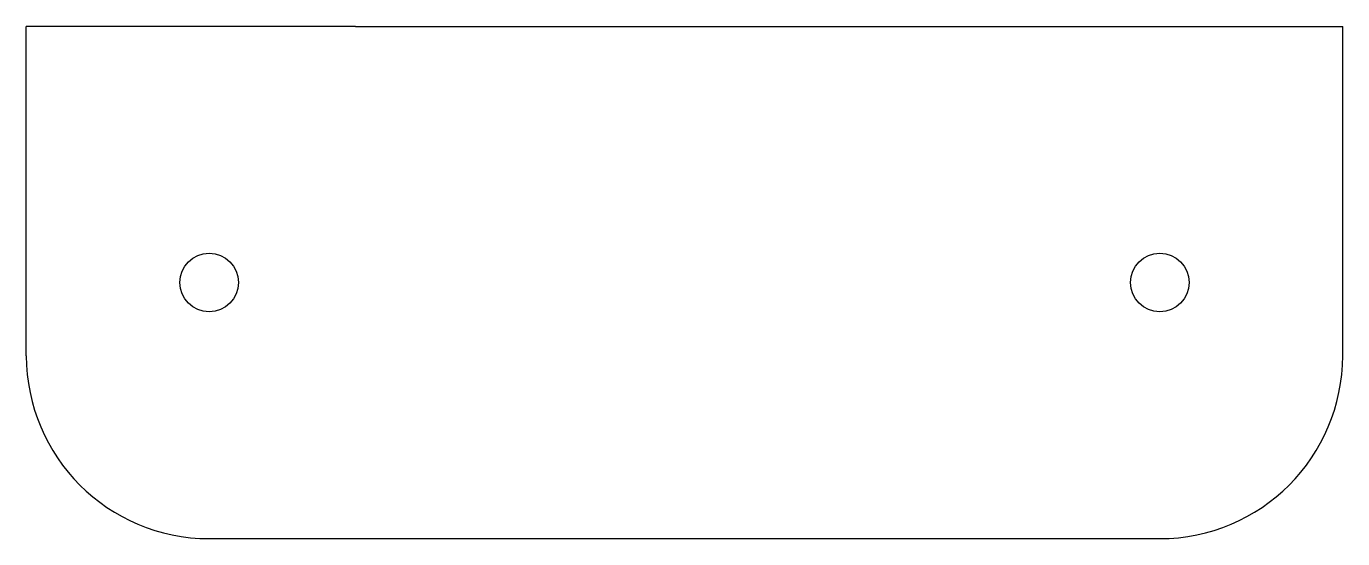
# Model space of a CAD drawing. Header units: millimetres. Extents: x -18 to 18, y -110 to 202.
# Drawn here: x -18 to 18, y 111 to 125 of the extents above; entities outside this region: 3.
import ezdxf

# ---------------------------------------------------------------- set-up
doc = ezdxf.new("R2010")
doc.units = ezdxf.units.MM
doc.layers.get('0').update_dxf_attribs({"linetype": 'CONTINUOUS'})

msp = doc.modelspace()

# ---------------------------------------------------------------- linework, layer by layer
for p, q in [((-18, 116), (-18, 125)), ((-9, 125), (-18, 125)), ((-9, 125), (9, 125)), ((9, 125), (18, 125)), ((18, 116), (18, 125)), ((-13, 111), (13, 111))]:
    msp.add_line(p, q)
msp.add_lwpolyline([(6, -80, 1), (-6, -80), (-6, -92, 3), (6, -92)], format="xyb", close=True)
for centre, radius in [((-13, 118), 0.8), ((13, 118), 0.8), ((0, -80), 1.3), ((0, -100), 2.425)]:
    msp.add_circle(centre, radius)
for centre, start, end in [((-13, 116), 180, 270), ((13, 116), -90, 0)]:
    msp.add_arc(centre, 5, start, end)

doc.saveas('drawing.dxf')
